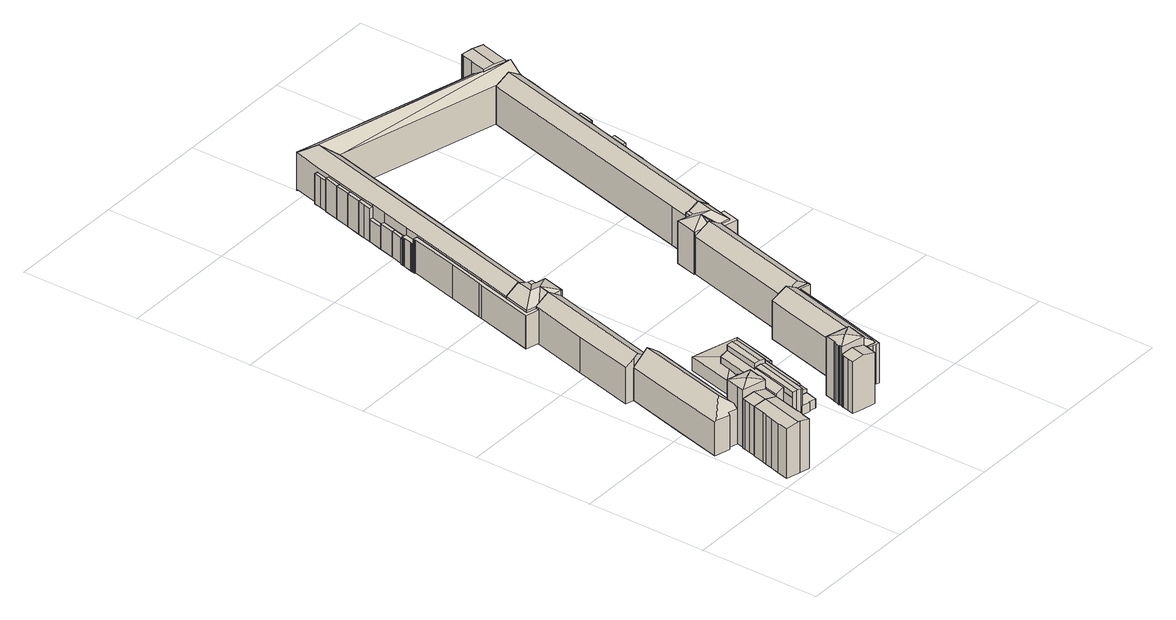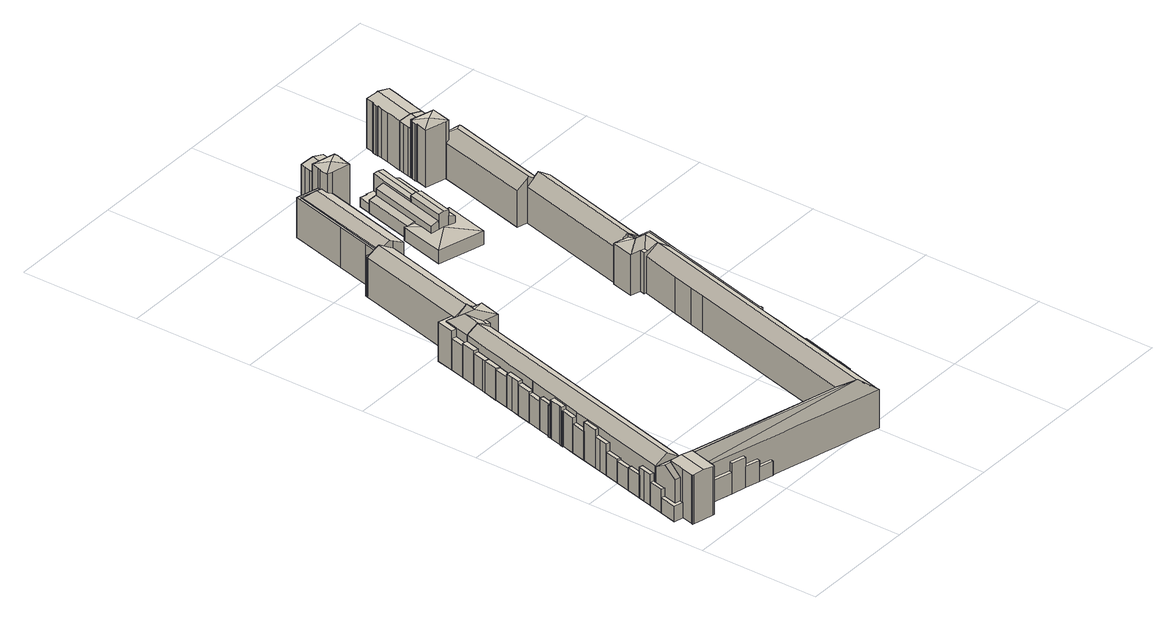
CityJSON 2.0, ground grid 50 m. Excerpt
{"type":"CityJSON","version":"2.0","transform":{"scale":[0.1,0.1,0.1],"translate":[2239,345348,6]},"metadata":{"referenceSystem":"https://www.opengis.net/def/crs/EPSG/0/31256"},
"CityObjects":{
"building1":{"type":"Building","attributes":{"name":"207428"},"children":["building1-1","building1-2","building1-3","building1-4","building1-5","building1-6","building1-7","building1-8","building1-9","building1-10","building1-11","building1-12","building1-13","building1-14","building1-15","building1-16","building1-17","building1-18","building1-19","building1-20","building1-21","building1-22","building1-23","building1-24","building1-25","building1-26","building1-27","building1-28","building1-29","building1-30","building1-31","building1-32","building1-33","building1-34","building1-35","building1-36","building1-37","building1-38","building1-39","building1-40","building1-41","building1-42","building1-43","building1-44","building1-45","building1-46","building1-47","building1-48","building1-49","building1-50","building1-51","building1-52","building1-53","building1-54","building1-55","building1-56","building1-57","building1-58"]},
"building1-1":{"type":"BuildingPart","attributes":{"measuredHeight":21.93,"roofType":"SATTELDACH","HoeheDach":"29","NiedrigsteTraufeDesGebaeudes":"28","Blattnummer":"104090","HoeheGrund":"7"},"parents":["building1"],"geometry":[{"type":"Solid","lod":"2","boundaries":[[[[0,1,2,3,4,5,6,7,8]],[[9,10,11,12,13,14,15,16,17,18,19,20,1,0]],[[21,6,5,22]],[[22,5,4,23]],[[23,4,3,24]],[[24,3,2,25]],[[26,18,17,27]],[[27,17,16,28]],[[28,16,15,29]],[[29,15,14,30]],[[30,14,13,31]],[[31,13,12,32]],[[32,12,11,33]],[[33,11,10,34]],[[34,10,9,35]],[[26,36,37,20,19,18]],[[38,35,9,0,8,39]],[[1,20,37,40,25,2]],[[8,7,6,21,41,39]],[[36,26,27,28,29,30,31,32,33,34,35,38,39,41,21,22,23,24,25,40,37]]]]}]},
"building1-2":{"type":"BuildingPart","attributes":{"measuredHeight":21.95,"roofType":"SATTELDACH","HoeheDach":"29","NiedrigsteTraufeDesGebaeudes":"28","Blattnummer":"104090","HoeheGrund":"7"},"parents":["building1"],"geometry":[{"type":"Solid","lod":"2","boundaries":[[[[20,42,43,44,45,46]],[[47,44,43,48]],[[48,43,42,49]],[[49,42,20,50]],[[51,52,53,54]],[[54,53,55,56]],[[56,55,57,58]],[[48,49,50,59,51,54,56,58,60,61,47]],[[62,45,44,47,61,60,58,57]],[[59,50,20,46,52,51]],[[46,45,62,57,55,53,52]]]]}]},
"building1-3":{"type":"BuildingPart","attributes":{"measuredHeight":25.19,"roofType":"WALMDACH","HoeheDach":"32","NiedrigsteTraufeDesGebaeudes":"32","Blattnummer":"104090","HoeheGrund":"7"},"parents":["building1"],"geometry":[{"type":"Solid","lod":"2","boundaries":[[[[63,64,65,66]],[[63,67,68,69,64]],[[70,71,72,73,74,75,76,67,63]],[[77,78,66,79]],[[80,64,69,81]],[[81,69,68,82]],[[83,76,75,84]],[[84,75,74,85]],[[85,74,73,86]],[[86,73,72,87]],[[87,72,71,88]],[[89,83,84,85,86,87,88,90,77,79,91,80,81,82]],[[83,89,82,68,67,76]],[[78,70,63,66]],[[65,64,80,91]],[[77,90,88,71,70,78]],[[66,65,91,79]]]]}]},
"building1-4":{"type":"BuildingPart","attributes":{"measuredHeight":19.22,"roofType":"WALMDACH","HoeheDach":"26","NiedrigsteTraufeDesGebaeudes":"21","Blattnummer":"104090","HoeheGrund":"7"},"parents":["building1"],"geometry":[{"type":"Solid","lod":"2","boundaries":[[[[92,93,94,95]],[[96,97,98,99,100,101]],[[102,103,104,105,97,96]],[[105,106,107,108,94,93,98,97]],[[109,104,103,110]],[[110,103,102,111]],[[112,107,106,113]],[[114,112,113,115,109,110,111,116,117,118,119,120,92,95]],[[112,114,95,94,108,107]],[[104,109,115,113,106,105]],[[116,111,102,96,101,117]],[[98,93,92,120,119,99]],[[101,100,99,119,118,117]]]]}]},
"building1-5":{"type":"BuildingPart","attributes":{"measuredHeight":3.85,"roofType":"FLACHDACH","HoeheDach":"11","NiedrigsteTraufeDesGebaeudes":"11","Blattnummer":"104090","HoeheGrund":"7"},"parents":["building1"],"geometry":[{"type":"Solid","lod":"2","boundaries":[[[[121,122,123,124,125,126,127]],[[128,129,130,131,132,133,134]],[[128,127,126,129]],[[131,124,123,132]],[[132,123,122,133]],[[133,122,121,134]],[[134,121,127,128]],[[125,124,131,130,129,126]]]]}]},
"building1-6":{"type":"BuildingPart","attributes":{"measuredHeight":6.48,"roofType":"PULTDACH","HoeheDach":"14","NiedrigsteTraufeDesGebaeudes":"13","Blattnummer":"104090","HoeheGrund":"7"},"parents":["building1"],"geometry":[{"type":"Solid","lod":"2","boundaries":[[[[135,136,137,138,139,140,141]],[[142,143,144,145,146,147,148]],[[142,141,140,143]],[[146,137,136,147]],[[147,136,135,148]],[[148,135,141,142]],[[140,139,138,137,146,145,144,143]]]]}]},
"building1-7":{"type":"BuildingPart","attributes":{"measuredHeight":19.11,"roofType":"SATTELDACH","HoeheDach":"26","NiedrigsteTraufeDesGebaeudes":"22","Blattnummer":"104090","HoeheGrund":"7"},"parents":["building1"],"geometry":[{"type":"Solid","lod":"2","boundaries":[[[[149,150,151,152,153,154,155,156]],[[157,158,151,150]],[[159,154,153,160]],[[160,153,152,161]],[[119,149,156,162]],[[163,158,157,92]],[[164,92,157,150,149,119]],[[151,158,163,165,161,152]],[[156,155,154,159,166,162]],[[92,164,119,162,166,159,160,161,165,163]]]]}]},
"building1-8":{"type":"BuildingPart","attributes":{"measuredHeight":3.93,"roofType":"FLACHDACH","HoeheDach":"11","NiedrigsteTraufeDesGebaeudes":"11","Blattnummer":"104090","HoeheGrund":"7"},"parents":["building1"],"geometry":[{"type":"Solid","lod":"2","boundaries":[[[[167,168,169,170,171,172,173]],[[174,175,176,177,178,179,180]],[[174,173,172,175]],[[177,170,169,178]],[[178,169,168,179]],[[179,168,167,180]],[[180,167,173,174]],[[171,170,177,176,175,172]]]]}]},
"building1-9":{"type":"BuildingPart","attributes":{"measuredHeight":11.48,"roofType":"PULTDACH","HoeheDach":"19","NiedrigsteTraufeDesGebaeudes":"16","Blattnummer":"104090","HoeheGrund":"7"},"parents":["building1"],"geometry":[{"type":"Solid","lod":"2","boundaries":[[[[181,182,183,184,185,186,187]],[[188,189,190,191,192,193]],[[194,195,196,197,198,199,200,190,189]],[[201,202,203,204,205]],[[206,207,208]],[[209,210,211,212]],[[130,187,186,213]],[[213,186,185,214]],[[214,185,184,215]],[[206,182,181,207]],[[131,181,187,130]],[[212,200,199,204,209]],[[174,196,195,216]],[[209,204,203,210]],[[217,202,201,176]],[[176,201,205,175]],[[176,175,218,174,216,219,220,221,132,131,130,213,214,215,222,223,224,225,226,217]],[[183,191,190,200,224,223,222,215,184]],[[220,219,216,195,194,189,188,221]],[[174,218,175,205,204,199,198,197,196]],[[202,217,226,225,211,210,203]],[[200,212,211,225,224]],[[221,188,193,208,132]],[[193,192,191,183,182,206,208]],[[208,207,181,131,132]]]]}]},
"building1-10":{"type":"BuildingPart","attributes":{"measuredHeight":6.15,"roofType":"PULTDACH","HoeheDach":"13","NiedrigsteTraufeDesGebaeudes":"13","Blattnummer":"104090","HoeheGrund":"7"},"parents":["building1"],"geometry":[{"type":"Solid","lod":"2","boundaries":[[[[227,228,229,230,231,232]],[[176,233,234,235,236,177]],[[176,232,231,233]],[[233,231,230,234]],[[177,227,232,176]],[[177,236,235,234,230,229,228,227]]]]}]},
"building1-11":{"type":"BuildingPart","attributes":{"measuredHeight":13.22,"roofType":"SATTELDACH","HoeheDach":"20","NiedrigsteTraufeDesGebaeudes":"20","Blattnummer":"104090","HoeheGrund":"7"},"parents":["building1"],"geometry":[{"type":"Solid","lod":"2","boundaries":[[[[237,238,239,240]],[[241,242,238,237]],[[243,240,239,244]],[[245,242,241,246]],[[247,246,241,237,240,243]],[[238,242,245,248,244,239]],[[246,247,243,244,248,245]]]]}]},
"building1-12":{"type":"BuildingPart","attributes":{"measuredHeight":22.87,"roofType":"SATTELDACH","HoeheDach":"29","NiedrigsteTraufeDesGebaeudes":"28","Blattnummer":"104090","HoeheGrund":"6"},"parents":["building1"],"geometry":[{"type":"Solid","lod":"2","boundaries":[[[[249,250,251,252,253,254,255,256,257]],[[258,257,256,259]],[[259,256,255,260]],[[260,255,254,261]],[[261,254,253,262]],[[262,253,252,263]],[[263,252,251,264]],[[265,266,267,268]],[[268,267,269,270]],[[268,270,271,272,273,258,259,260,261,262,263,264,274,265]],[[273,272,271,275,276,249,257,258]],[[271,270,269,275]],[[250,266,265,274,264,251]],[[276,275,269,267,266,250,249]]]]}]},
"building1-13":{"type":"BuildingPart","attributes":{"measuredHeight":6.7,"roofType":"WALMDACH","HoeheDach":"14","NiedrigsteTraufeDesGebaeudes":"13","Blattnummer":"104090","HoeheGrund":"7"},"parents":["building1"],"geometry":[{"type":"Solid","lod":"2","boundaries":[[[[277,278,279,280,281,282]],[[283,284,285,277,282]],[[280,286,287,288,281]],[[289,280,279]],[[289,290,291,292,293,286,280]],[[294,292,291,295]],[[296,282,281,297]],[[298,285,284,299]],[[300,292,294,234]],[[234,294,295,233]],[[301,300,234,233,302,217,303,304,213,305,298,299,306,296,297,307,308,309]],[[304,303,217,290,289,279,278,213]],[[288,287,286,309,308,307,297,281]],[[295,291,290,217,302,233]],[[300,301,309,286,293,292]],[[306,299,284,283,282,296]],[[298,305,213,278,277,285]]]]}]},
"building1-14":{"type":"BuildingPart","attributes":{"measuredHeight":19.06,"roofType":"SATTELDACH","HoeheDach":"26","NiedrigsteTraufeDesGebaeudes":"23","Blattnummer":"104090","HoeheGrund":"7"},"parents":["building1"],"geometry":[{"type":"Solid","lod":"2","boundaries":[[[[310,311,312,313]],[[314,315,316,317,318]],[[312,319,313]],[[320,321,322,323]],[[324,325,163,310,313,319,326,152,161]],[[327,317,316,315,328,329,330,331,332,333]],[[334,335,163,325,324,161,336,337,338,332,331,330,329,328,339,320,323]],[[335,334,323,322,340,311]],[[320,339,328,315,314,321]],[[335,311,310,163]],[[336,161,152,341,342,337]],[[319,312,326]],[[342,343,333,332,338,337]],[[311,340,322,312]],[[312,322,321,314,318,344]],[[318,317,327,345,344]],[[341,152,326,312,344,342]],[[344,345,327,333,343,342]]]]}]},
"building1-15":{"type":"BuildingPart","attributes":{"measuredHeight":26.23,"roofType":"WALMDACH","HoeheDach":"33","NiedrigsteTraufeDesGebaeudes":"31","Blattnummer":"104090","HoeheGrund":"6"},"parents":["building1"],"geometry":[{"type":"Solid","lod":"2","boundaries":[[[[346,347,348,349]],[[349,348,350,351]],[[352,353,354,355]],[[356,357,358,359]],[[360,361,362,363]],[[364,360,363,356,359,365,352,355,366,346,349,351,367,368,369,370,371,372]],[[350,373,374,368,367,351]],[[360,364,372,375,376,361]],[[377,375,372,371,370,378]],[[379,378,370,369,368,374]],[[356,363,362,357]],[[358,380,353,352,365,359]],[[381,377,378,379,374,373]],[[353,380,381,373,350,348,347,382,354]],[[357,381,380,358]],[[357,362,361,376,375,377,381]],[[355,354,382,366]],[[366,382,347,346]]]]}]},
"building1-16":{"type":"BuildingPart","attributes":{"measuredHeight":14.21,"roofType":"FLACHDACH","HoeheDach":"22","NiedrigsteTraufeDesGebaeudes":"22","Blattnummer":"104090","HoeheGrund":"7"},"parents":["building1"],"geometry":[{"type":"Solid","lod":"2","boundaries":[[[[383,384,385,386,387,388,389,390,391,392,393,394,395]],[[396,397,398,399,400,401,402,403,404,405,406,407,408]],[[408,407,384,383]],[[407,406,385,384]],[[406,405,386,385]],[[405,404,387,386]],[[404,403,388,387]],[[403,402,389,388]],[[402,401,390,389]],[[401,400,391,390]],[[400,399,392,391]],[[399,398,393,392]],[[398,397,394,393]],[[397,396,395,394]],[[396,408,383,395]]]]}]},
"building1-17":{"type":"BuildingPart","attributes":{"measuredHeight":19.85,"roofType":"WALMDACH","HoeheDach":"26","NiedrigsteTraufeDesGebaeudes":"22","Blattnummer":"104090","HoeheGrund":"6"},"parents":["building1"],"geometry":[{"type":"Solid","lod":"2","boundaries":[[[[409,410,411,412,413,414,415,416]],[[417,418,411,410,419]],[[418,420,412,411]],[[421,414,413,422]],[[423,409,416,424]],[[425,417,419,426]],[[427,425,426,428,423,424,429,421,422,430,431]],[[417,425,427,431,420,418]],[[419,410,409,423,428,426]],[[412,420,431,430,422,413]],[[416,415,414,421,429,424]]]]}]},
"building1-18":{"type":"BuildingPart","attributes":{"measuredHeight":16.96,"roofType":"FLACHDACH","HoeheDach":"23","NiedrigsteTraufeDesGebaeudes":"23","Blattnummer":"104090","HoeheGrund":"6"},"parents":["building1"],"geometry":[{"type":"Solid","lod":"2","boundaries":[[[[432,433,434,435]],[[433,436,437,434]],[[436,438,439,437]],[[438,440,441,439]],[[440,442,443,441]],[[442,444,445,443]],[[445,446,447,448,449,450,435,434,437,439,441,443]],[[442,440,438,436,433,432,451,452,453,454,455,444]],[[444,455,446,445]],[[455,454,447,446]],[[454,453,448,447]],[[453,452,449,448]],[[452,451,450,449]],[[451,432,435,450]]]]}]},
"building1-19":{"type":"BuildingPart","attributes":{"measuredHeight":12.03,"roofType":"FLACHDACH","HoeheDach":"20","NiedrigsteTraufeDesGebaeudes":"20","Blattnummer":"104090","HoeheGrund":"8"},"parents":["building1"],"geometry":[{"type":"Solid","lod":"2","boundaries":[[[[456,457,384,383,458,459,460,461,462,463]],[[464,465,466,467,468,469,470,471,472,473]],[[473,472,457,456]],[[472,471,384,457]],[[471,470,383,384]],[[470,469,458,383]],[[469,468,459,458]],[[468,467,460,459]],[[467,466,461,460]],[[466,465,462,461]],[[465,464,463,462]],[[464,473,456,463]]]]}]},
"building1-20":{"type":"BuildingPart","attributes":{"measuredHeight":10.77,"roofType":"FLACHDACH","HoeheDach":"18","NiedrigsteTraufeDesGebaeudes":"18","Blattnummer":"104090","HoeheGrund":"8"},"parents":["building1"],"geometry":[{"type":"Solid","lod":"2","boundaries":[[[[474,475,457,476]],[[475,477,456,457]],[[477,478,479,456]],[[478,480,481,479]],[[480,482,483,481]],[[483,476,457,456,479,481]],[[480,478,477,475,474,482]],[[482,474,476,483]]]]}]},
"building1-21":{"type":"BuildingPart","attributes":{"measuredHeight":10.73,"roofType":"FLACHDACH","HoeheDach":"18","NiedrigsteTraufeDesGebaeudes":"18","Blattnummer":"104090","HoeheGrund":"8"},"parents":["building1"],"geometry":[{"type":"Solid","lod":"2","boundaries":[[[[484,485,476,483]],[[482,474,486,487]],[[487,486,485,484]],[[486,474,476,485]],[[474,482,483,476]],[[482,487,484,483]]]]}]},
"building1-22":{"type":"BuildingPart","attributes":{"measuredHeight":19.24,"roofType":"SATTELDACH","HoeheDach":"26","NiedrigsteTraufeDesGebaeudes":"23","Blattnummer":"104090","HoeheGrund":"7"},"parents":["building1"],"geometry":[{"type":"Solid","lod":"2","boundaries":[[[[488,489,490,491]],[[492,493,494,495]],[[496,497,498,499,500,501,502,503,504,490,489,505,506,507,508,333]],[[509,510,511,494,493,497,496]],[[512,333,508,513]],[[495,494,511,514]],[[514,511,510,515]],[[515,510,509,516]],[[490,504,503,502,501,500,499,498,517,518,519,520,521,522,523,491]],[[524,516,509,496,333,512]],[[497,493,492,525,517,498]],[[506,505,489,488,526,527]],[[508,507,506,527,528,513]],[[495,514,515,516,524,512,513,528,527,526,488,491,523,522,521,520,519,518,517,525,492]]]]}]},
"building1-23":{"type":"BuildingPart","attributes":{"measuredHeight":9.51,"roofType":"FLACHDACH","HoeheDach":"17","NiedrigsteTraufeDesGebaeudes":"17","Blattnummer":"104090","HoeheGrund":"7"},"parents":["building1"],"geometry":[{"type":"Solid","lod":"2","boundaries":[[[[529,530,485,484]],[[531,532,533,534]],[[534,533,530,529]],[[533,532,485,530]],[[532,531,484,485]],[[531,534,529,484]]]]}]},
"building1-24":{"type":"BuildingPart","attributes":{"measuredHeight":14.14,"roofType":"FLACHDACH","HoeheDach":"22","NiedrigsteTraufeDesGebaeudes":"22","Blattnummer":"104090","HoeheGrund":"7"},"parents":["building1"],"geometry":[{"type":"Solid","lod":"2","boundaries":[[[[535,530,529,536,537,538]],[[539,540,541,542,543,544]],[[544,543,530,535]],[[543,542,529,530]],[[542,541,536,529]],[[541,540,537,536]],[[540,539,538,537]],[[539,544,535,538]]]]}]},
"building1-25":{"type":"BuildingPart","attributes":{"measuredHeight":14.05,"roofType":"FLACHDACH","HoeheDach":"22","NiedrigsteTraufeDesGebaeudes":"22","Blattnummer":"104090","HoeheGrund":"8"},"parents":["building1"],"geometry":[{"type":"Solid","lod":"2","boundaries":[[[[545,535,538,546]],[[547,539,544,548]],[[548,544,535,545]],[[544,539,538,535]],[[539,547,546,538]],[[547,548,545,546]]]]}]},
"building1-26":{"type":"BuildingPart","attributes":{"measuredHeight":13.97,"roofType":"FLACHDACH","HoeheDach":"22","NiedrigsteTraufeDesGebaeudes":"22","Blattnummer":"104090","HoeheGrund":"8"},"parents":["building1"],"geometry":[{"type":"Solid","lod":"2","boundaries":[[[[549,550,545,546]],[[551,552,553,554]],[[554,553,550,549]],[[553,552,545,550]],[[552,551,546,545]],[[551,554,549,546]]]]}]},
"building1-27":{"type":"BuildingPart","attributes":{"measuredHeight":14.04,"roofType":"FLACHDACH","HoeheDach":"22","NiedrigsteTraufeDesGebaeudes":"22","Blattnummer":"104090","HoeheGrund":"8"},"parents":["building1"],"geometry":[{"type":"Solid","lod":"2","boundaries":[[[[555,556,550,549]],[[557,558,559,560]],[[560,559,556,555]],[[559,558,550,556]],[[558,557,549,550]],[[557,560,555,549]]]]}]},
"building1-28":{"type":"BuildingPart","attributes":{"measuredHeight":20.06,"roofType":"SATTELDACH","HoeheDach":"26","NiedrigsteTraufeDesGebaeudes":"22","Blattnummer":"104090","HoeheGrund":"6"},"parents":["building1"],"geometry":[{"type":"Solid","lod":"2","boundaries":[[[[561,562,563,564,565]],[[566,567,568,569,563,562]],[[570,565,564,571]],[[572,569,568,573]],[[448,574,449,566,562,561,565,570]],[[449,575,573,568,567,566]],[[563,569,572,576,571,564]],[[573,575,449,574,448,570,571,576,572]]]]}]},
"building1-29":{"type":"BuildingPart","attributes":{"measuredHeight":12.87,"roofType":"FLACHDACH","HoeheDach":"20","NiedrigsteTraufeDesGebaeudes":"20","Blattnummer":"104090","HoeheGrund":"8"},"parents":["building1"],"geometry":[{"type":"Solid","lod":"2","boundaries":[[[[577,578,579,580,581]],[[582,583,584,585,586]],[[586,585,578,577]],[[585,584,579,578]],[[584,583,580,579]],[[583,582,581,580]],[[582,586,577,581]]]]}]},
"building1-30":{"type":"BuildingPart","attributes":{"measuredHeight":20.38,"roofType":"SATTELDACH","HoeheDach":"27","NiedrigsteTraufeDesGebaeudes":"23","Blattnummer":"104090","HoeheGrund":"6"},"parents":["building1"],"geometry":[{"type":"Solid","lod":"2","boundaries":[[[[587,588,589,590]],[[591,589,592]],[[593,594,595,596]],[[597,598,596,599]],[[588,592,589]],[[576,600,601,572,602,603,591,592,588,587,571]],[[604,605,606,607,572,601,600,576,571,608,609,610,597,599,611,612,613,614]],[[594,615,616,614,613,612,611,595]],[[606,605,604,614,616,617,618,619]],[[607,606,619,620,602,572]],[[596,595,611,599]],[[608,571,587,590,621,609]],[[621,622,598,597,610,609]],[[619,618,617,616,615,623,624]],[[624,623,615,594,593]],[[591,603,602,620,619,624,589]],[[589,624,593,596,598]],[[590,589,598,622,621]]]]}]},
"building1-31":{"type":"BuildingPart","attributes":{"measuredHeight":16.64,"roofType":"FLACHDACH","HoeheDach":"23","NiedrigsteTraufeDesGebaeudes":"23","Blattnummer":"104090","HoeheGrund":"6"},"parents":["building1"],"geometry":[{"type":"Solid","lod":"2","boundaries":[[[[625,626,627,628,629,630]],[[631,632,633,634,635,636]],[[636,635,626,625]],[[635,634,627,626]],[[634,633,628,627]],[[633,632,629,628]],[[632,631,630,629]],[[631,636,625,630]]]]}]},
"building1-32":{"type":"BuildingPart","attributes":{"measuredHeight":13.42,"roofType":"FLACHDACH","HoeheDach":"19","NiedrigsteTraufeDesGebaeudes":"19","Blattnummer":"104090","HoeheGrund":"6"},"parents":["building1"],"geometry":[{"type":"Solid","lod":"2","boundaries":[[[[637,638,604,614]],[[639,640,641,642]],[[642,641,638,637]],[[641,640,604,638]],[[640,639,614,604]],[[639,642,637,614]]]]}]},
"building1-33":{"type":"BuildingPart","attributes":{"measuredHeight":14.5,"roofType":"FLACHDACH","HoeheDach":"21","NiedrigsteTraufeDesGebaeudes":"21","Blattnummer":"104090","HoeheGrund":"6"},"parents":["building1"],"geometry":[{"type":"Solid","lod":"2","boundaries":[[[[643,644,637,614]],[[645,646,647,648]],[[648,647,644,643]],[[647,646,637,644]],[[646,645,614,637]],[[645,648,643,614]]]]}]},
"building1-34":{"type":"BuildingPart","attributes":{"measuredHeight":13.42,"roofType":"FLACHDACH","HoeheDach":"20","NiedrigsteTraufeDesGebaeudes":"20","Blattnummer":"104090","HoeheGrund":"6"},"parents":["building1"],"geometry":[{"type":"Solid","lod":"2","boundaries":[[[[649,650,644,643,651]],[[652,653,654,655,656]],[[656,655,650,649]],[[655,654,644,650]],[[654,653,643,644]],[[653,652,651,643]],[[652,656,649,651]]]]}]},
"building1-35":{"type":"BuildingPart","attributes":{"measuredHeight":13.41,"roofType":"FLACHDACH","HoeheDach":"20","NiedrigsteTraufeDesGebaeudes":"20","Blattnummer":"104090","HoeheGrund":"6"},"parents":["building1"],"geometry":[{"type":"Solid","lod":"2","boundaries":[[[[649,651,657,658]],[[659,660,652,656]],[[656,652,651,649]],[[652,660,657,651]],[[660,659,658,657]],[[659,656,649,658]]]]}]},
"building1-36":{"type":"BuildingPart","attributes":{"measuredHeight":13.09,"roofType":"FLACHDACH","HoeheDach":"19","NiedrigsteTraufeDesGebaeudes":"19","Blattnummer":"104090","HoeheGrund":"6"},"parents":["building1"],"geometry":[{"type":"Solid","lod":"2","boundaries":[[[[661,662,663,664]],[[665,666,667,668]],[[668,667,662,661]],[[667,666,663,662]],[[666,665,664,663]],[[665,668,661,664]]]]}]},
"building1-37":{"type":"BuildingPart","attributes":{"measuredHeight":14.28,"roofType":"FLACHDACH","HoeheDach":"20","NiedrigsteTraufeDesGebaeudes":"20","Blattnummer":"104090","HoeheGrund":"6"},"parents":["building1"],"geometry":[{"type":"Solid","lod":"2","boundaries":[[[[669,670,671,662,661]],[[672,673,674,675,676]],[[676,675,670,669]],[[675,674,671,670]],[[674,673,662,671]],[[673,672,661,662]],[[672,676,669,661]]]]}]},
"building1-38":{"type":"BuildingPart","attributes":{"measuredHeight":13.12,"roofType":"FLACHDACH","HoeheDach":"19","NiedrigsteTraufeDesGebaeudes":"19","Blattnummer":"104090","HoeheGrund":"6"},"parents":["building1"],"geometry":[{"type":"Solid","lod":"2","boundaries":[[[[677,670,669,678,679,680]],[[681,682,683,684,685,686]],[[686,685,670,677]],[[685,684,669,670]],[[684,683,678,669]],[[683,682,679,678]],[[682,681,680,679]],[[681,686,677,680]]]]}]},
"building1-39":{"type":"BuildingPart","attributes":{"measuredHeight":19.86,"roofType":"SATTELDACH","HoeheDach":"26","NiedrigsteTraufeDesGebaeudes":"23","Blattnummer":"104090","HoeheGrund":"7"},"parents":["building1"],"geometry":[{"type":"Solid","lod":"2","boundaries":[[[[687,688,689,690,691,692,693,694,695,696,697,698,699,700,701]],[[702,688,687]],[[703,704,705,706,707,702,687]],[[708,709,710,705,704]],[[705,711,712,713,706]],[[714,709,708,715]],[[716,713,712,717]],[[717,712,711,718]],[[700,699,698,697,696,695,694,693,692,691,690,689,719,720,721,722,723,724,725,726,727,728,729,730,731,701]],[[732,733,714,715,734,735,736,731,730,729,728,727,726,725,724,723,722,721,720,719,737,738,739,740,716,717,718]],[[707,739,738,737,719,689,688,702]],[[710,709,714,733,732,718,711,705]],[[734,715,708,704,703,735]],[[706,713,716,740,739,707]],[[736,735,703,687,701,731]]]]}]},
"building1-40":{"type":"BuildingPart","attributes":{"measuredHeight":12.2,"roofType":"FLACHDACH","HoeheDach":"18","NiedrigsteTraufeDesGebaeudes":"18","Blattnummer":"104090","HoeheGrund":"6"},"parents":["building1"],"geometry":[{"type":"Solid","lod":"2","boundaries":[[[[741,742,743,677,680,679]],[[744,745,746,747,748,749]],[[749,748,742,741]],[[748,747,743,742]],[[747,746,677,743]],[[746,745,680,677]],[[745,744,679,680]],[[744,749,741,679]]]]}]},
"building1-41":{"type":"BuildingPart","attributes":{"measuredHeight":20.02,"roofType":"SATTELDACH","HoeheDach":"26","NiedrigsteTraufeDesGebaeudes":"23","Blattnummer":"104090","HoeheGrund":"6"},"parents":["building1"],"geometry":[{"type":"Solid","lod":"2","boundaries":[[[[750,751,752,753]],[[754,755,756,757,758,759,760,761,762,763,764,750,753,765,766,767,768,769,770,771,772,773,774,775,776,777,778,779,780]],[[750,764,763,762,761,781,782,783,784,751]],[[770,769,768,767,766,765,753,752,785,786,787,788,789,790]],[[760,759,758,757,756,755,754,780,791,792,793,794,795,796,797,798]],[[799,800,801,802,778,777,776,775]],[[772,771,770,790,803,804,805,773]],[[806,791,780,779,778,802]],[[805,807,799,775,774,773]],[[803,790,789,788,787,786,785,752,751,784,783,782,781,798,797,796,795,794,793,792,791,806,804]],[[804,806,802,801,800,799,807,805]],[[760,798,781,761]]]]}]},
"building1-42":{"type":"BuildingPart","attributes":{"measuredHeight":13.54,"roofType":"FLACHDACH","HoeheDach":"20","NiedrigsteTraufeDesGebaeudes":"20","Blattnummer":"104090","HoeheGrund":"6"},"parents":["building1"],"geometry":[{"type":"Solid","lod":"2","boundaries":[[[[741,808,809,810,811,742]],[[812,813,814,815,816,817]],[[817,816,808,741]],[[816,815,809,808]],[[815,814,810,809]],[[814,813,811,810]],[[813,812,742,811]],[[812,817,741,742]]]]}]},
"building1-43":{"type":"BuildingPart","attributes":{"measuredHeight":6.16,"roofType":"FLACHDACH","HoeheDach":"14","NiedrigsteTraufeDesGebaeudes":"14","Blattnummer":"104090","HoeheGrund":"7"},"parents":["building1"],"geometry":[{"type":"Solid","lod":"2","boundaries":[[[[818,819,820,821]],[[822,823,824,825]],[[825,824,819,818]],[[824,823,820,819]],[[823,822,821,820]],[[822,825,818,821]]]]}]},
"building1-44":{"type":"BuildingPart","attributes":{"measuredHeight":16.36,"roofType":"FLACHDACH","HoeheDach":"23","NiedrigsteTraufeDesGebaeudes":"23","Blattnummer":"104090","HoeheGrund":"6"},"parents":["building1"],"geometry":[{"type":"Solid","lod":"2","boundaries":[[[[808,826,827,828,829,809]],[[830,831,832,833,834,835]],[[835,834,826,808]],[[834,833,827,826]],[[833,832,828,827]],[[832,831,829,828]],[[831,830,809,829]],[[830,835,808,809]]]]}]},
"building1-45":{"type":"BuildingPart","attributes":{"measuredHeight":14.92,"roofType":"FLACHDACH","HoeheDach":"21","NiedrigsteTraufeDesGebaeudes":"21","Blattnummer":"104090","HoeheGrund":"6"},"parents":["building1"],"geometry":[{"type":"Solid","lod":"2","boundaries":[[[[836,837,838,827,826,839]],[[840,841,842,843,844,845]],[[845,844,837,836]],[[844,843,838,837]],[[843,842,827,838]],[[842,841,826,827]],[[841,840,839,826]],[[840,845,836,839]]]]}]},
"building1-46":{"type":"BuildingPart","attributes":{"measuredHeight":8.98,"roofType":"FLACHDACH","HoeheDach":"16","NiedrigsteTraufeDesGebaeudes":"16","Blattnummer":"104090","HoeheGrund":"8"},"parents":["building1"],"geometry":[{"type":"Solid","lod":"2","boundaries":[[[[818,821,846,847]],[[848,849,850,851]],[[851,850,821,818]],[[850,849,846,821]],[[849,848,847,846]],[[848,851,818,847]]]]}]},
"building1-47":{"type":"BuildingPart","attributes":{"measuredHeight":12.37,"roofType":"FLACHDACH","HoeheDach":"19","NiedrigsteTraufeDesGebaeudes":"19","Blattnummer":"104090","HoeheGrund":"6"},"parents":["building1"],"geometry":[{"type":"Solid","lod":"2","boundaries":[[[[852,836,839,853]],[[854,855,856,857]],[[857,856,836,852]],[[856,855,839,836]],[[855,854,853,839]],[[854,857,852,853]]]]}]},
"building1-48":{"type":"BuildingPart","attributes":{"measuredHeight":16.25,"roofType":"FLACHDACH","HoeheDach":"23","NiedrigsteTraufeDesGebaeudes":"23","Blattnummer":"104090","HoeheGrund":"6"},"parents":["building1"],"geometry":[{"type":"Solid","lod":"2","boundaries":[[[[858,859,760,759]],[[860,861,862,863]],[[863,862,859,858]],[[862,861,760,859]],[[861,860,759,760]],[[860,863,858,759]]]]}]},
"building1-49":{"type":"BuildingPart","attributes":{"measuredHeight":12.92,"roofType":"FLACHDACH","HoeheDach":"20","NiedrigsteTraufeDesGebaeudes":"20","Blattnummer":"104090","HoeheGrund":"8"},"parents":["building1"],"geometry":[{"type":"Solid","lod":"2","boundaries":[[[[864,865,847,866]],[[846,867,866,847]],[[865,864,868,869]],[[869,868,867,846]],[[868,864,866,867]],[[865,869,846,847]]]]}]},
"building1-50":{"type":"BuildingPart","attributes":{"measuredHeight":13.38,"roofType":"FLACHDACH","HoeheDach":"20","NiedrigsteTraufeDesGebaeudes":"20","Blattnummer":"104090","HoeheGrund":"6"},"parents":["building1"],"geometry":[{"type":"Solid","lod":"2","boundaries":[[[[858,759,758,870,871]],[[872,873,874,875,876]],[[876,875,759,858]],[[875,874,758,759]],[[874,873,870,758]],[[873,872,871,870]],[[872,876,858,871]]]]}]},
"building1-51":{"type":"BuildingPart","attributes":{"measuredHeight":9.94,"roofType":"FLACHDACH","HoeheDach":"16","NiedrigsteTraufeDesGebaeudes":"16","Blattnummer":"104090","HoeheGrund":"6"},"parents":["building1"],"geometry":[{"type":"Solid","lod":"2","boundaries":[[[[757,877,870,758]],[[878,879,880,881]],[[881,880,877,757]],[[880,879,870,877]],[[879,878,758,870]],[[878,881,757,758]]]]}]},
"building1-52":{"type":"BuildingPart","attributes":{"measuredHeight":9.09,"roofType":"FLACHDACH","HoeheDach":"17","NiedrigsteTraufeDesGebaeudes":"17","Blattnummer":"104090","HoeheGrund":"7"},"parents":["building1"],"geometry":[{"type":"Solid","lod":"2","boundaries":[[[[866,867,882,883]],[[884,885,886,887]],[[887,886,867,866]],[[886,885,882,867]],[[885,884,883,882]],[[884,887,866,883]]]]}]},
"building1-53":{"type":"BuildingPart","attributes":{"measuredHeight":9.38,"roofType":"FLACHDACH","HoeheDach":"16","NiedrigsteTraufeDesGebaeudes":"16","Blattnummer":"104090","HoeheGrund":"6"},"parents":["building1"],"geometry":[{"type":"Solid","lod":"2","boundaries":[[[[757,756,888,877]],[[889,890,891,892]],[[892,891,756,757]],[[891,890,888,756]],[[890,889,877,888]],[[889,892,757,877]]]]}]},
"building1-54":{"type":"BuildingPart","attributes":{"measuredHeight":9.77,"roofType":"FLACHDACH","HoeheDach":"16","NiedrigsteTraufeDesGebaeudes":"16","Blattnummer":"104090","HoeheGrund":"6"},"parents":["building1"],"geometry":[{"type":"Solid","lod":"2","boundaries":[[[[893,894,895,896]],[[897,898,896,895]],[[894,893,899,900]],[[900,899,898,897]],[[899,893,896,898]],[[894,900,897,895]]]]}]},
"building1-55":{"type":"BuildingPart","attributes":{"measuredHeight":13.25,"roofType":"FLACHDACH","HoeheDach":"20","NiedrigsteTraufeDesGebaeudes":"20","Blattnummer":"104090","HoeheGrund":"6"},"parents":["building1"],"geometry":[{"type":"Solid","lod":"2","boundaries":[[[[901,902,898,897,903]],[[904,905,906,907,908]],[[908,907,902,901]],[[907,906,898,902]],[[906,905,897,898]],[[905,904,903,897]],[[904,908,901,903]]]]}]},
"building1-56":{"type":"BuildingPart","attributes":{"measuredHeight":21.1,"roofType":"SATTELDACH","HoeheDach":"28","NiedrigsteTraufeDesGebaeudes":"27","Blattnummer":"104090","HoeheGrund":"7"},"parents":["building1"],"geometry":[{"type":"Solid","lod":"2","boundaries":[[[[909,910,911,912,913,914,915,916,917,918]],[[919,920,921,922,923,924,910,909]],[[925,916,915,926]],[[926,915,914,927]],[[927,914,913,928]],[[928,913,912,929]],[[929,912,911,930]],[[931,924,923,932]],[[932,923,922,933]],[[933,922,921,934]],[[935,936,934,921,920,919]],[[937,935,919,909,918,938]],[[910,924,931,939,930,911]],[[918,917,916,925,940,938]],[[933,934,936,935,937,938,940,925,926,927,928,929,930,939,931,932]]]]}]},
"building1-57":{"type":"BuildingPart","attributes":{"measuredHeight":9.9,"roofType":"FLACHDACH","HoeheDach":"16","NiedrigsteTraufeDesGebaeudes":"16","Blattnummer":"104090","HoeheGrund":"6"},"parents":["building1"],"geometry":[{"type":"Solid","lod":"2","boundaries":[[[[901,903,941,942]],[[943,944,945,946]],[[946,945,903,901]],[[945,944,941,903]],[[944,943,942,941]],[[943,946,901,942]]]]}]},
"building1-58":{"type":"BuildingPart","attributes":{"measuredHeight":6.62,"roofType":"FLACHDACH","HoeheDach":"13","NiedrigsteTraufeDesGebaeudes":"13","Blattnummer":"104090","HoeheGrund":"6"},"parents":["building1"],"geometry":[{"type":"Solid","lod":"2","boundaries":[[[[941,947,948,949,950,942]],[[951,952,953,954,955,956]],[[956,955,947,941]],[[955,954,948,947]],[[954,953,949,948]],[[953,952,950,949]],[[952,951,942,950]],[[951,956,941,942]]]]}]}
},
"vertices":[
[91,17,228],[139,197,228],[89,210,218],[76,161,218],[71,142,218],[63,113,218],[53,78,218],[50,68,218],[41,30,218],[102,15,226],[140,5,219],[149,40,219],[152,39,218],[154,45,218],[158,60,218],[159,66,218],[157,67,219],[162,88,219],[169,116,219],[174,136,219],[187,185,219],[53,78,9],[63,113,9],[71,142,9],[76,161,9],[89,210,9],[169,116,9],[162,88,9],[157,67,9],[159,66,9],[158,60,9],[154,45,9],[152,39,9],[149,40,9],[140,5,9],[102,15,9],[174,136,9],[187,185,9],[91,17,9],[41,30,9],[139,197,9],[50,68,9],
[194,209,219],[200,233,219],[203,245,219],[155,258,229],[139,197,229],[203,245,10],[200,233,10],[194,209,10],[187,185,10],[89,210,10],[89,210,219],[95,234,219],[95,234,10],[101,259,219],[101,259,10],[104,272,219],[104,272,10],[139,197,10],[105,271,10],[155,258,10],[105,271,219],
[166,300,265],[125,355,256],[111,301,256],[104,272,256],[224,326,256],[225,329,256],[136,352,256],[204,249,257],[205,253,257],[208,252,256],[210,259,256],[214,274,256],[215,280,256],[211,281,257],[203,245,13],[203,245,256],[104,272,13],[125,355,13],[136,352,13],[225,329,13],[211,281,13],[215,280,13],[214,274,13],[210,259,13],[208,252,13],[205,253,13],[224,326,13],[204,249,13],[111,301,13],
[193,752,12],[193,752,198],[236,741,166],[236,741,12],[8,317,159],[85,366,205],[185,753,205],[116,762,153],[53,520,153],[1,319,153],[68,301,155],[71,311,163],[111,301,160],[115,318,174],[125,355,174],[136,352,165],[179,520,165],[111,301,12],[71,311,12],[68,301,12],[136,352,12],[125,355,12],[179,520,12],[115,318,12],[8,317,12],[1,319,12],[53,520,12],[116,762,12],[185,753,12],
[328,250,51],[327,246,51],[357,238,51],[371,291,51],[339,299,51],[311,306,51],[298,258,51],[298,258,12],[311,306,12],[339,299,12],[371,291,12],[357,238,12],[327,246,12],[328,250,12],
[339,299,77],[394,510,77],[366,517,67],[353,466,67],[312,309,67],[312,307,67],[311,306,67],[311,306,13],[312,307,13],[312,309,13],[353,466,13],[366,517,13],[394,510,13],[339,299,13],
[116,762,189],[136,759,203],[264,1249,203],[210,1263,165],[206,1248,165],[146,1022,164],[84,781,165],[81,771,165],[193,752,164],[319,1235,165],[146,1022,12],[206,1248,12],[210,1263,12],[81,771,12],[319,1235,12],[136,759,12],[264,1249,12],[84,781,12],
[431,219,51],[432,224,51],[462,216,51],[475,265,51],[444,273,51],[413,281,51],[399,227,51],[399,227,12],[413,281,12],[444,273,12],[475,265,12],[462,216,12],[432,224,12],[431,219,12],
[371,291,118],[371,290,118],[411,442,118],[407,443,116],[446,595,116],[418,602,102],[339,299,102],[374,234,126],[378,233,127],[432,437,127],[411,442,124],[371,290,124],[357,238,124],[383,232,126],[393,229,125],[399,227,124],[413,279,124],[413,281,124],[453,432,124],[452,432,124],[444,273,103],[523,575,103],[492,583,113],[453,432,113],[413,281,113],[371,290,102],[371,291,102],[357,238,102],[453,432,102],[492,583,102],[491,583,102],[452,432,102],[418,602,12],[446,595,12],[407,443,12],[393,229,12],[523,575,12],[413,279,12],[383,232,12],[378,233,12],[374,234,12],[411,442,12],[432,437,12],[452,432,12],[491,583,12],[492,583,12],
[475,265,66],[476,267,66],[517,424,66],[530,475,66],[499,483,74],[444,273,74],[499,483,12],[530,475,12],[517,424,12],[476,267,12],
[429,438,145],[469,589,145],[446,595,140],[407,443,140],[452,432,140],[491,583,140],[407,443,13],[446,595,13],[491,583,13],[452,432,13],[429,438,13],[469,589,13],
[571,86,231],[587,147,231],[539,158,221],[538,155,221],[537,152,221],[537,149,221],[536,146,221],[530,122,221],[524,98,221],[524,98,2],[530,122,2],[536,146,2],[537,149,2],[537,152,2],[538,155,2],[539,158,2],[638,134,2],[638,134,220],[635,122,220],[635,122,2],[628,96,220],[628,96,2],[622,73,2],[613,75,2],[571,86,2],[587,147,2],[622,73,220],[613,75,222],
[406,556,74],[418,602,74],[466,590,79],[469,592,79],[395,712,69],[346,523,69],[356,520,69],[366,517,69],[394,510,69],[592,660,69],[542,673,69],[451,697,69],[471,589,79],[523,575,74],[510,525,74],[543,471,69],[556,520,69],[530,475,69],[499,483,69],[346,523,12],[395,712,12],[394,510,12],[366,517,12],[543,471,12],[556,520,12],[510,525,12],[471,589,12],[466,590,12],[406,556,12],[356,520,12],[451,697,12],[542,673,12],[592,660,12],
[319,1235,185],[325,1233,185],[275,1294,203],[263,1249,185],[306,1338,185],[311,1357,185],[301,1359,185],[293,1361,185],[288,1342,185],[263,1249,203],[306,1337,12],[306,1337,185],[349,1326,185],[349,1326,12],[221,1260,12],[263,1249,12],[221,1260,165],[250,1372,203],[311,1357,12],[301,1359,12],[293,1361,12],[250,1372,12],[197,1386,12],[197,1386,165],[337,1278,12],[325,1233,12],[186,1269,12],[168,1274,12],[179,1319,12],[306,1338,12],[337,1278,185],[186,1269,165],[168,1274,165],[179,1319,165],[233,1305,203],[245,1353,203],
[544,189,4],[544,189,254],[545,195,254],[545,195,4],[548,194,255],[548,194,4],[541,167,4],[541,167,255],[538,168,254],[538,168,4],[638,134,4],[638,134,254],[539,158,254],[539,158,4],[650,176,4],[650,176,254],[647,167,254],[647,167,4],[653,186,4],[539,161,4],[540,173,4],[560,240,4],[561,242,4],[568,240,4],[638,222,4],[659,216,4],[660,216,4],[560,240,255],[561,242,254],[660,216,254],[653,186,254],[659,216,255],[638,222,254],[568,240,254],[539,161,255],[598,188,266],[540,173,254],
[307,1879,15],[325,1875,15],[232,1520,15],[168,1274,15],[210,1263,15],[206,1248,15],[150,1262,15],[151,1265,15],[213,1506,15],[217,1520,15],[255,1666,15],[308,1869,15],[305,1870,15],[305,1870,157],[308,1869,157],[255,1666,157],[217,1520,157],[213,1506,157],[151,1265,157],[150,1262,157],[206,1248,157],[210,1263,157],[168,1274,157],[232,1520,157],[325,1875,157],[307,1879,157],
[660,216,177],[653,188,177],[699,199,200],[802,598,200],[787,602,191],[740,615,165],[715,520,165],[638,222,165],[733,155,165],[736,165,175],[650,176,165],[846,587,175],[740,615,2],[787,602,2],[660,216,2],[638,222,2],[733,155,2],[650,176,2],[736,165,2],[653,188,2],[715,520,2],[802,598,2],[846,587,2],
[853,575,170],[839,520,170],[839,520,1],[853,575,1],[804,383,170],[804,383,1],[741,142,170],[741,142,1],[727,146,170],[727,146,1],[714,149,170],[714,149,1],[647,167,170],[647,167,1],[650,176,1],[733,155,1],[846,587,1],[900,573,1],[897,564,1],[897,564,170],[900,573,170],[846,587,170],[733,155,170],[650,176,170],
[322,1939,15],[341,1934,15],[308,1883,15],[309,1888,15],[310,1892,15],[319,1926,15],[320,1930,15],[321,1935,15],[321,1935,135],[320,1930,135],[319,1926,135],[310,1892,135],[309,1888,135],[308,1883,135],[307,1879,135],[325,1875,135],[341,1934,135],[322,1939,135],
[356,1994,123],[341,1934,123],[356,1994,15],[322,1939,123],[325,1948,123],[325,1948,15],[329,1947,123],[329,1947,15],[342,1998,123],[342,1998,15],
[358,2060,15],[372,2056,15],[372,2056,123],[358,2060,123],
[372,2056,11],[372,2056,166],[388,2117,166],[388,2117,11],[575,2401,11],[575,2401,166],[386,1672,166],[386,1672,11],[251,1372,203],[536,2467,203],[496,2535,165],[482,2480,165],[466,2418,165],[450,2358,165],[435,2298,165],[419,2237,165],[403,2177,166],[356,1994,166],[341,1934,166],[325,1875,166],[232,1520,165],[301,1359,168],[345,1520,166],[368,1607,166],[197,1386,11],[232,1520,11],[368,1607,11],[345,1520,11],[301,1359,11],[496,2535,11],[482,2480,11],[466,2418,11],[450,2358,11],[435,2298,11],[419,2237,11],[403,2177,11],[251,1372,11],[536,2467,11],[356,1994,11],[341,1934,11],[325,1875,11],
[374,2120,15],[388,2117,15],[358,2060,110],[372,2056,110],[388,2117,110],[374,2120,110],
[403,2177,15],[381,2150,15],[381,2151,15],[389,2180,15],[389,2180,156],[381,2151,156],[381,2150,156],[374,2120,156],[388,2117,156],[403,2177,156],
[419,2237,15],[405,2241,15],[405,2241,156],[419,2237,156],
[421,2302,15],[435,2298,15],[405,2241,155],[419,2237,155],[435,2298,155],[421,2302,155],
[437,2362,15],[450,2358,15],[421,2302,156],[435,2298,156],[450,2358,156],[437,2362,156],
[846,587,199],[849,586,201],[974,1067,201],[912,1083,162],[787,602,162],[900,573,169],[960,805,169],[1020,1036,169],[1025,1053,169],[787,602,1],[912,1083,1],[1025,1053,1],[1020,1036,1],[849,586,1],[960,805,1],[974,1067,1],
[437,2362,16],[445,2391,16],[452,2422,16],[466,2418,16],[450,2358,16],[450,2358,144],[466,2418,144],[452,2422,144],[445,2391,144],[437,2362,144],
[912,1083,181],[974,1067,181],[986,1111,205],[908,1084,181],[1016,1056,171],[974,1067,205],[998,1157,181],[1004,1181,181],[992,1184,181],[986,1160,181],[931,1174,1],[931,1174,181],[986,1160,1],[1016,1056,1],[1017,1056,1],[1025,1053,171],[1017,1056,171],[1078,1098,1],[1075,1087,1],[1063,1043,1],[1055,1046,1],[908,1084,1],[907,1084,1],[919,1128,1],[992,1184,1],[1004,1181,1],[1048,1170,1],[1094,1158,1],[1048,1170,205],[1094,1158,171],[1078,1098,171],[1075,1087,171],[1063,1043,171],[1055,1046,171],[907,1084,181],[919,1128,181],[1041,1146,205],[1029,1099,205],
[1098,1093,0],[1080,1021,0],[1020,1036,0],[1025,1053,0],[1063,1043,0],[1078,1098,0],[1078,1098,167],[1063,1043,167],[1025,1053,167],[1020,1036,167],[1080,1021,167],[1098,1093,167],
[1114,1153,1],[1098,1093,1],[1094,1158,135],[1078,1098,135],[1098,1093,135],[1114,1153,135],
[1110,1219,1],[1130,1214,1],[1094,1158,146],[1114,1153,146],[1130,1214,146],[1110,1219,146],
[1145,1273,1],[1142,1262,1],[1126,1278,1],[1126,1278,135],[1110,1219,135],[1130,1214,135],[1142,1262,135],[1145,1273,135],
[1143,1340,1],[1161,1335,1],[1161,1335,135],[1143,1340,135],
[1159,1400,2],[1177,1395,2],[1161,1335,2],[1143,1340,2],[1143,1340,132],[1161,1335,132],[1177,1395,132],[1159,1400,132],
[1175,1461,2],[1193,1457,2],[1184,1424,2],[1159,1400,145],[1177,1395,145],[1184,1424,145],[1193,1457,145],[1175,1461,145],
[1208,1517,2],[1191,1520,2],[1191,1521,2],[1194,1520,2],[1194,1520,133],[1191,1521,133],[1191,1520,133],[1175,1461,133],[1193,1457,133],[1208,1517,133],
[535,2468,204],[1275,2326,172],[1277,2333,167],[1157,2364,167],[1097,2380,167],[1036,2395,167],[976,2411,167],[915,2427,167],[855,2442,167],[795,2458,167],[737,2473,167],[676,2488,167],[614,2504,167],[553,2520,167],[496,2535,167],[1263,2280,204],[575,2401,167],[582,2400,167],[1383,2249,204],[1332,2262,204],[1263,2279,203],[1262,2223,167],[1369,2195,167],[1382,2245,201],[1396,2302,168],[1373,2307,168],[1359,2255,204],[1369,2195,5],[1262,2223,5],[1359,2255,5],[1373,2307,5],[1396,2302,5],[1277,2333,5],[1157,2364,5],[1097,2380,5],[1036,2395,5],[976,2411,5],[915,2427,5],[855,2442,5],[795,2458,5],[737,2473,5],[676,2488,5],[614,2504,5],[553,2520,5],[496,2535,5],[1383,2249,5],[1382,2245,5],[582,2400,5],[575,2401,5],[535,2468,5],[1275,2326,5],[1263,2280,5],[1263,2279,5],[1332,2262,5],
[1207,1581,2],[1224,1576,2],[1209,1520,2],[1191,1521,124],[1194,1520,124],[1208,1517,124],[1209,1520,124],[1224,1576,124],[1207,1581,124],
[1191,1521,3],[1191,1521,171],[1191,1520,171],[1191,1520,3],[1366,2185,3],[1351,2126,3],[1335,2065,3],[1319,2004,3],[1303,1944,3],[1287,1883,3],[1272,1822,3],[1256,1761,3],[1240,1702,3],[1224,1641,3],[1207,1581,3],[1175,1461,3],[1159,1400,3],[1143,1340,3],[1126,1278,3],[1110,1219,3],[1094,1158,3],[1069,1165,3],[1048,1170,3],[992,1184,3],[992,1185,3],[1011,1260,3],[1079,1520,3],[1257,2205,3],[1262,2223,3],[1317,2208,3],[1369,2195,3],[1256,1761,169],[1240,1702,170],[1224,1641,170],[1207,1581,170],[1175,1461,171],[1159,1400,171],[1143,1340,172],[1126,1278,172],[1110,1219,172],[1094,1158,173],[1369,2195,169],[1366,2185,169],[1351,2126,169],[1335,2065,169],[1319,2004,169],[1303,1944,169],[1287,1883,169],[1272,1822,169],[1011,1260,166],[1079,1520,166],[1257,2205,166],[1262,2223,166],[1069,1165,189],[1048,1170,203],[992,1184,166],[1317,2208,203],[992,1185,166],
[1224,1641,2],[1243,1636,2],[1241,1626,2],[1237,1627,2],[1224,1576,138],[1237,1627,138],[1241,1626,138],[1243,1636,138],[1224,1641,138],[1207,1581,138],
[1036,2395,15],[976,2411,15],[980,2425,15],[1040,2410,15],[1040,2410,76],[980,2425,76],[976,2411,76],[1036,2395,76],
[1240,1702,2],[1259,1697,2],[1256,1687,2],[1245,1644,2],[1243,1636,165],[1245,1644,165],[1256,1687,165],[1259,1697,165],[1240,1702,165],[1224,1641,165],
[1271,1757,2],[1258,1706,2],[1261,1705,2],[1256,1761,2],[1256,1761,151],[1240,1702,151],[1259,1697,151],[1261,1705,151],[1258,1706,151],[1271,1757,151],
[1101,2394,15],[1097,2380,15],[1097,2380,105],[1101,2394,105],[1040,2410,105],[1036,2395,105],
[1287,1818,2],[1272,1822,2],[1272,1822,126],[1256,1761,126],[1271,1757,126],[1287,1818,126],
[1303,1879,3],[1287,1818,3],[1287,1883,165],[1272,1822,165],[1287,1818,165],[1303,1879,165],
[1157,2364,144],[1097,2380,144],[1157,2364,15],[1161,2379,15],[1161,2379,144],[1101,2394,144],
[1318,1940,3],[1310,1908,3],[1310,1908,137],[1318,1940,137],[1303,1944,137],[1287,1883,137],[1303,1879,137],
[1334,2000,3],[1303,1944,103],[1318,1940,103],[1334,2000,103],[1319,2004,103],
[1281,2348,15],[1277,2333,15],[1277,2333,106],[1281,2348,106],[1161,2379,106],[1157,2364,106],
[1350,2061,3],[1334,2000,97],[1350,2061,97],[1335,2065,97],[1319,2004,97],
[1350,2061,101],[1335,2065,101],[1335,2065,4],[1350,2061,4],[1351,2126,4],[1366,2122,4],[1366,2122,101],[1351,2126,101],
[1381,2181,4],[1373,2149,4],[1366,2185,4],[1366,2185,136],[1351,2126,136],[1366,2122,136],[1373,2149,136],[1381,2181,136],
[1311,2267,217],[1343,2388,217],[1300,2399,213],[1295,2400,213],[1294,2395,213],[1293,2394,213],[1293,2391,213],[1281,2348,213],[1277,2333,213],[1263,2279,213],[1359,2255,213],[1373,2307,213],[1377,2322,213],[1390,2370,213],[1391,2376,213],[1387,2377,213],[1281,2348,6],[1293,2391,6],[1293,2394,6],[1294,2395,6],[1295,2400,6],[1300,2399,6],[1387,2377,6],[1391,2376,6],[1390,2370,6],[1377,2322,6],[1359,2255,6],[1373,2307,6],[1311,2267,6],[1263,2279,6],[1343,2388,6],[1277,2333,6],
[1382,2245,4],[1397,2241,4],[1397,2241,103],[1382,2245,103],[1366,2185,103],[1381,2181,103],
[1396,2302,4],[1373,2307,4],[1377,2322,4],[1415,2313,4],[1397,2241,70],[1415,2313,70],[1377,2322,70],[1373,2307,70],[1396,2302,70],[1382,2245,70]
]}
